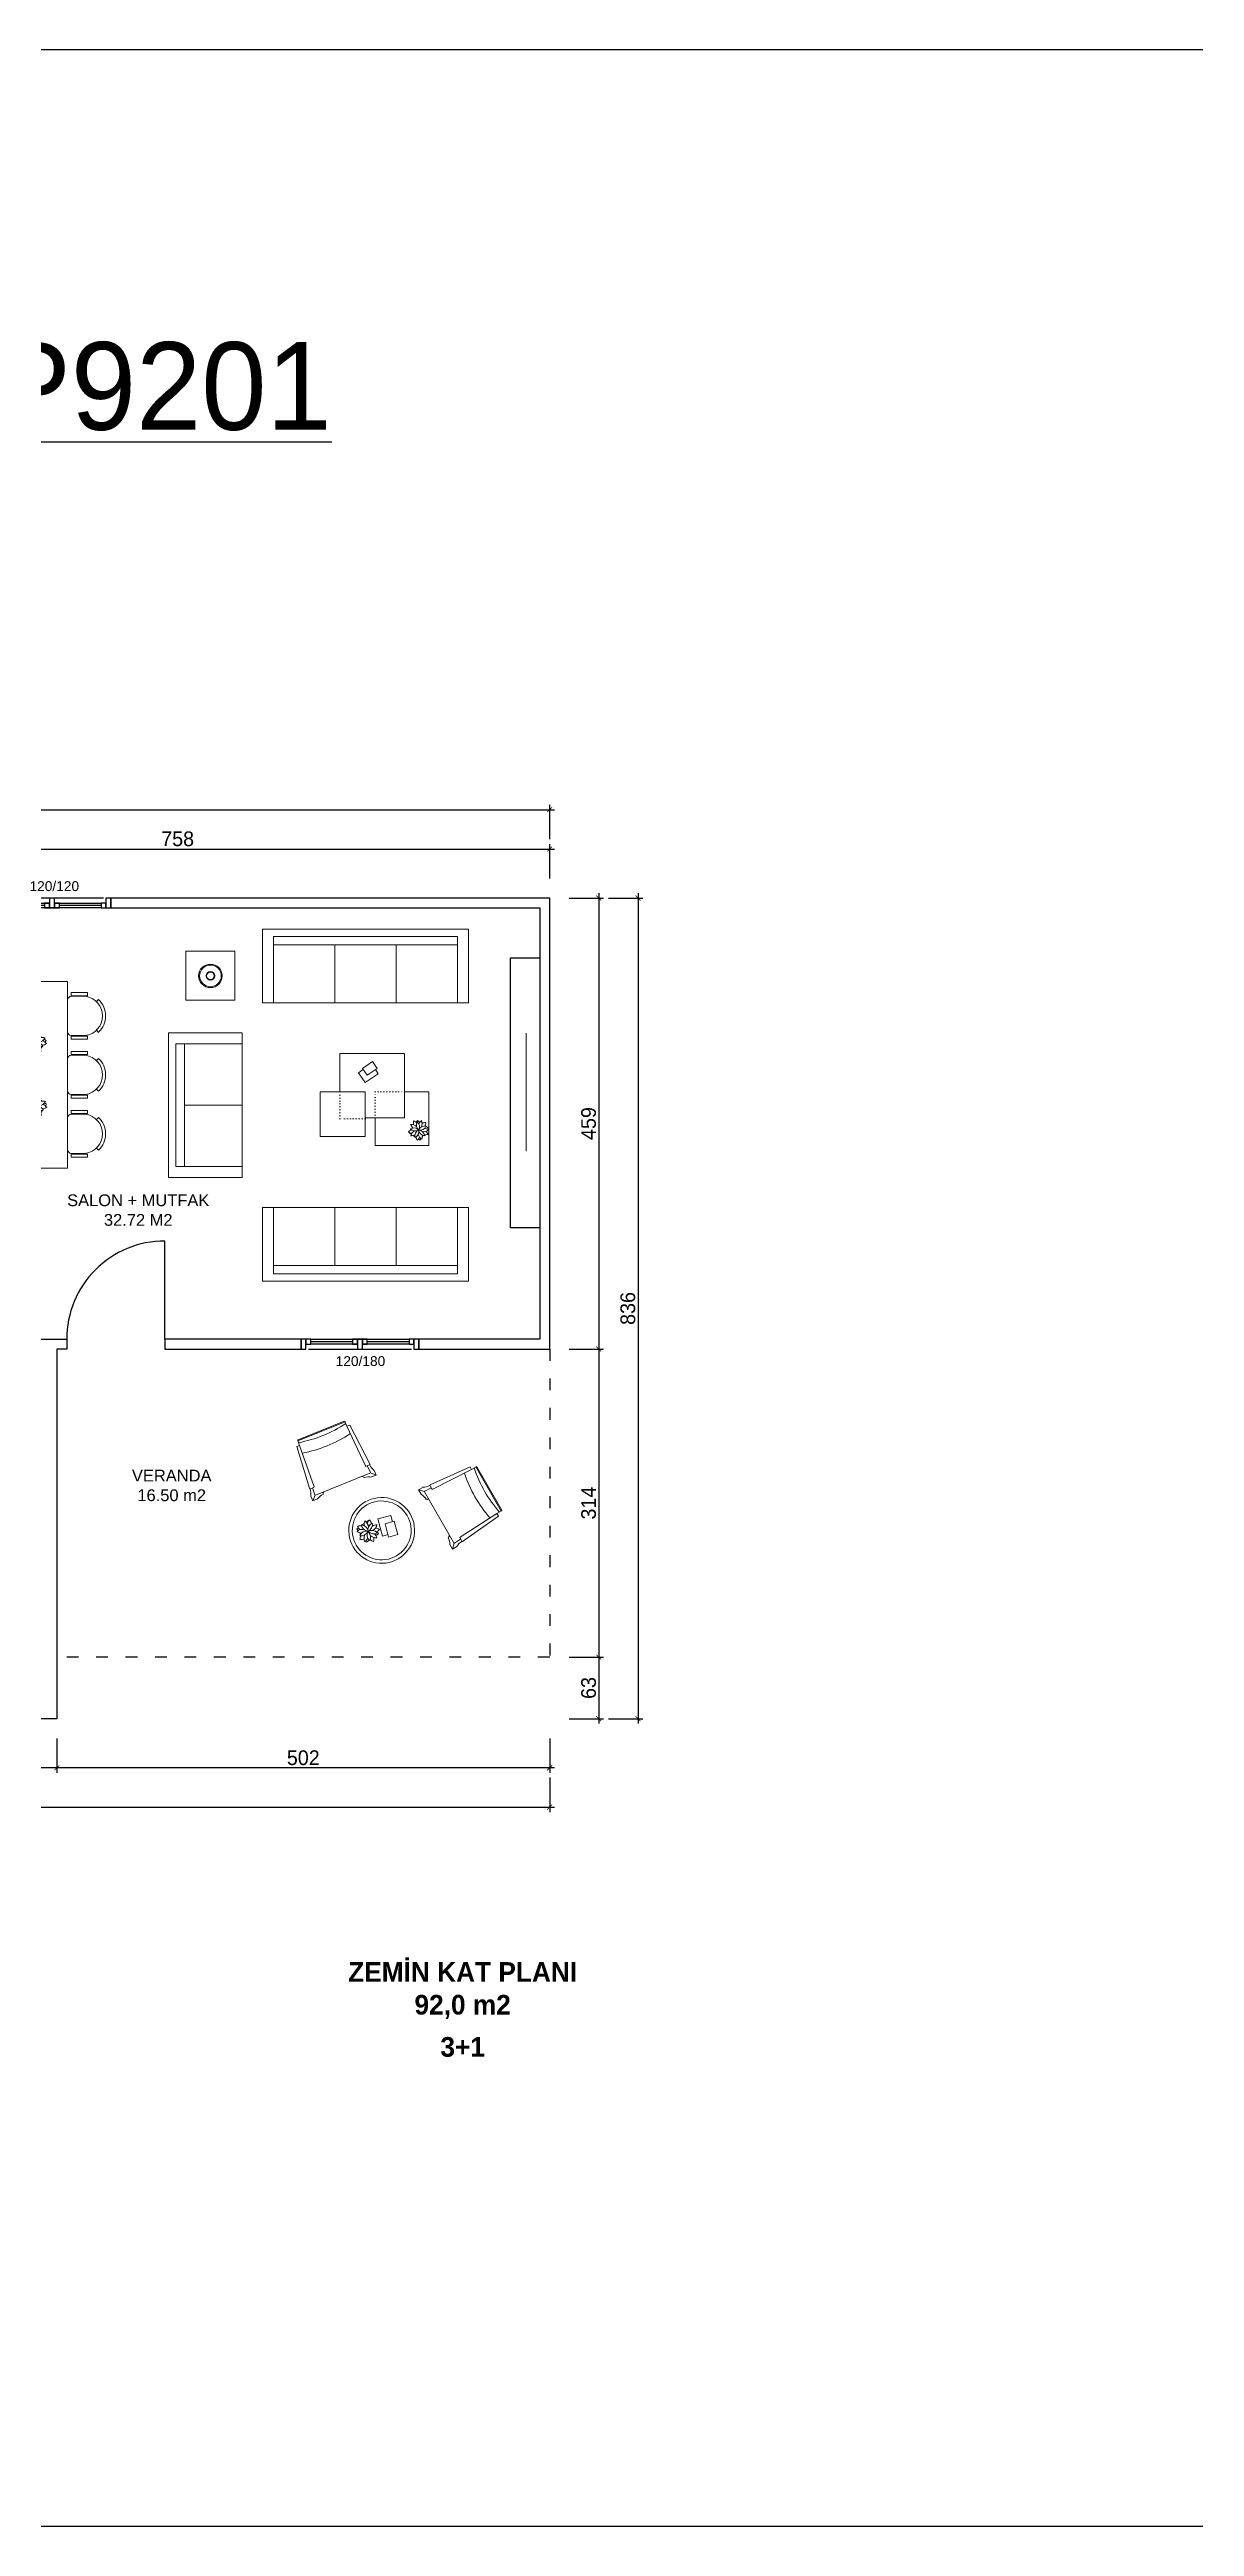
# Model space of a CAD drawing. Header units: inches. Extents: x 321 to 21697, y 7 to 6462.
# Drawn here: x 4392 to 5558, y 7 to 2529 of the extents above; entities that cross this region are included whole.
import ezdxf

# ---------------------------------------------------------------- set-up
doc = ezdxf.new("R2010")
doc.units = ezdxf.units.IN
doc.header["$MEASUREMENT"] = 0
doc.linetypes.add('ACAD_ISO03W100', pattern=[30, 12, -18])
doc.linetypes.add('DOT2', pattern=[3.175, 0, -3.175])
for name, color, linetype in [('icolcu', 5, 'Continuous'), ('Pencere', 141, 'Continuous'), ('Veranda', 31, 'Continuous')]:
    doc.layers.add(name, color=color, linetype=linetype)
doc.layers.add('Kapı', color=154, linetype='Continuous', true_color=0x0c4697)
doc.layers.add('tefris', color=8, linetype='Continuous', lineweight=5)
doc.layers.add('tefriş', color=8, linetype='Continuous', lineweight=0)
doc.styles.add('DIŞ ÖLÇÜ', font='FRAMDCN.TTF', dxfattribs={"height": 15})
doc.styles.get("Standard").update_dxf_attribs({"font": 'arial.ttf'})
doc.dimstyles.new('YAZI STİLİ', dxfattribs={"dimscale": 0.5, "dimtxt": 15, "dimasz": 10, "dimexe": 10, "dimexo": 10, "dimgap": 5, "dimtad": 1, "dimdec": 0, "dimtxsty": 'DIŞ ÖLÇÜ', "dimblk": 'ARCHTICK', "dimcen": 2.5, "dimdle": 10, "dimadec": 0, "dimazin": 0, "dimtfac": 1, "dimtdec": 0, "dimtix": 1, "dimtmove": 0, "dimatfit": 3, "dimldrblk": 'ARCHTICK', "dimfxl": 60, "dimfxlon": 1, "dimlwd": -1, "dimlwe": -1, "dimarcsym": 0})

# ---------------------------------------------------------------- blocks, each defined once
blk = doc.blocks.new('fewfe-flat-1')
at = {"layer": 'tefriş'}
for p, q in [((-19.5, 20.3), (-19.5, -20.3)), ((6.2, 30), (-14.8, 30)), ((-14.8, 30), (-14.8, 26)), ((-14.8, 26), (6.2, 26)), ((3.5, 25.3), (-14.5, 25.3)), ((6.2, 26), (6.2, 30)), ((17.7, 18.4), (20.3, 21.1)), ((-14.8, -26), (6.2, -26)), ((-14.8, -30), (-14.8, -26)), ((6.2, -30), (-14.8, -30)), ((-14.5, -25.3), (-7.9, -25.3)), ((-7.9, -25.3), (3.5, -25.3)), ((6.2, -26), (6.2, -30)), ((17.7, -18.4), (20.3, -21.1))]:
    blk.add_line(p, q, dxfattribs=at)
for centre, radius, start, end in [((-14.5, 20.3), 5, 90, 180), ((0, 0), 25.5, 277.8799, 82.1201), ((0.9, 0), 28.6, 312.6634, 47.3366), ((-14.5, -20.3), 5, 180, 270)]:
    blk.add_arc(centre, radius, start, end, dxfattribs=at)
blk = doc.blocks.new('saksı masa')
at = {"lineweight": 0, "elevation": 51}
for points in [[(42694.8, -80314.2), (42694.8, -80310.9), (42697.5, -80310.9)], [(42704.7, -80310.9), (42705.4, -80310.9)], [(42707.5, -80310.9), (42707.7, -80310.9)], [(42711.4, -80310.9), (42711.8, -80310.9), (42711.8, -80314.1)], [(42694.8, -80321.8), (42694.8, -80321.2)], [(42696.5, -80325.8), (42694.8, -80325.8), (42694.8, -80322.4)], [(42706.8, -80325.8), (42705.2, -80325.8)], [(42711.8, -80323.9), (42711.8, -80325.8), (42709.5, -80325.8)], [(42711.8, -80316.5), (42711.8, -80319.2)], [(42711.8, -80319.9), (42711.8, -80320.9)]]:
    blk.add_lwpolyline(points, dxfattribs=at)
at = {"linetype": 'ByBlock', "lineweight": 0}
for centre, radius, start, end in [((42703.6, -80310.8, 51), 7.29, 183.7527, 264.9553), ((42695.1, -80319.1, 51), 7.91, 7.4841, 81.2239), ((42704.6, -80309.9, 51), 7.21, 160.7524, 194.4914), ((42693.4, -80318.2, 51), 11.6, 46.6486, 67.7895), ((42709.5, -80312.5, 51), 8.58, 139.3987, 188.8676), ((42710.1, -80316.5, 51), 7.29, 111.7527, 192.9553), ((42695.5, -80312.5, 51), 9.31, 6.5068, 36.8699), ((42699.6, -80311, 51), 7.91, 295.4841, 9.2239), ((42711.3, -80317.1, 51), 7.21, 88.7524, 122.4914), ((42700, -80309, 51), 11.6, 334.6486, 355.7895), ((42700.1, -80327.2, 51), 11.6, 118.6486, 139.7895), ((42695.6, -80314, 51), 7.21, 232.7524, 266.4914), ((42695.4, -80323.5, 51), 9.31, 78.5069, 108.8699), ((42699.7, -80310.2, 51), 8.58, 211.3987, 260.8676), ((42701.5, -80325.9, 51), 7.91, 79.4841, 153.2239), ((42696.3, -80315.3, 51), 7.29, 255.7527, 336.9553), ((42705.7, -80327, 51), 9.31, 150.5068, 180.8699), ((42694.4, -80318.8, 51), 8.58, 283.3987, 332.8676), ((42710.7, -80323.7, 51), 11.6, 190.6486, 211.7895), ((42696.8, -80323.8, 51), 7.21, 304.7524, 338.4914), ((42709.9, -80321.9, 51), 7.91, 151.4841, 225.2239), ((42706.7, -80324.4, 51), 7.29, 39.7527, 120.9553), ((42708.7, -80312.7, 51), 7.91, 223.4841, 297.2239), ((42698.2, -80323.6, 51), 7.29, 327.7527, 48.9553), ((42712.3, -80318.3, 51), 9.31, 222.5069, 252.8699), ((42710.3, -80322.6, 51), 8.58, 67.3987, 116.8676), ((42701, -80326.5, 51), 8.58, 355.3987, 44.8676), ((42710.7, -80312.4, 51), 11.6, 262.6486, 283.7895), ((42706, -80309.3, 51), 9.31, 294.5068, 324.8699), ((42706.5, -80325.7, 51), 7.21, 16.7524, 50.4914)]:
    blk.add_arc(centre, radius, start, end, dxfattribs=at)
blk = doc.blocks.new('RHHY')
at = {"layer": 'tefris'}
blk.add_line((47318, 12809), (47318, 12809), dxfattribs=at)
blk.add_lwpolyline([(47263, 12739), (47263, 12809), (47453, 12809), (47453, 12739)], close=True, dxfattribs=at)
at = {"layer": 'tefris', "yscale": 0.7920000000000001, "zscale": 0.7920000000000001}
for p, xscale, rotation in [((47298, 12824.4), 0.7920000000000001, 90), ((47358, 12824.4), 0.7920000000000001, 90), ((47418, 12824.4), -0.7920000000000001, 270), ((47298, 12723.5), -0.7920000000000001, 90), ((47358, 12723.5), -0.7920000000000001, 90), ((47418, 12723.5), 0.7920000000000001, 270)]:
    blk.add_blockref('fewfe-flat-1', p, dxfattribs=dict(at, xscale=xscale, rotation=rotation))
at = {"layer": 'tefris', "lineweight": 0, "xscale": -1.124734558589225, "yscale": 1.124734558589225, "zscale": 1.124734558589225, "rotation": 54.92797529357883}
for p in [(990.5, 103990.1, -57.4), (1055.4, 103990.4, -57.4)]:
    blk.add_blockref('saksı masa', p, dxfattribs=at)
blk = doc.blocks.new('ışopş')
at = {"layer": 'tefris'}
blk.add_lwpolyline([(49213.4, 8727.7), (49213.4, 8677.7), (49263.4, 8677.7), (49263.4, 8727.7)], close=True, dxfattribs=at)
at = {"layer": 'tefris', "linetype": 'DOT2'}
for points in [[(49233.4, 8677.7), (49233.4, 8705.7), (49263.4, 8705.7)], [(49234.2, 8666.5), (49263.4, 8666.5), (49263.4, 8633.7)]]:
    blk.add_lwpolyline(points, dxfattribs=at)
at = {"layer": 'tefris'}
for points in [[(49234.2, 8677.7), (49234.2, 8633.7), (49306.2, 8633.7), (49306.2, 8705.7), (49263.4, 8705.7)], [(49234.2, 8666.5), (49203.4, 8666.5), (49203.4, 8606.5), (49263.4, 8606.5), (49263.4, 8633.7)]]:
    blk.add_lwpolyline(points, dxfattribs=at)
at = {"layer": 'tefris', "lineweight": 0}
blk.add_lwpolyline([(49288.1, 8666.2), (49283.5, 8663.1), (49273.6, 8677.6), (49284.5, 8685), (49288.2, 8679.7)], dxfattribs=at)
blk.add_lwpolyline([(49281.8, 8675.4), (49289.5, 8680.6), (49297.2, 8669.3), (49289.5, 8664.1)], close=True, dxfattribs=at)
at = {"layer": 'tefris', "lineweight": 0, "xscale": -0.9780682490391956, "yscale": 0.9780682490391956, "zscale": 0.9780682490391956, "rotation": 324.9279752935788}
blk.add_blockref('saksı masa', (128542.8, 48911.8, -49.9), dxfattribs=at)
blk = doc.blocks.new('TTT')
at = {"layer": 'tefriş'}
for p, q in [((47306.7, 12519), (47306.7, 12594)), ((47306.7, 12594), (47454.2, 12594)), ((47454.2, 12594), (47454.2, 12519)), ((47318, 12586.5), (47443, 12586.5)), ((47318, 12519), (47318, 12586.5)), ((47318, 12577.7), (47443, 12577.7)), ((47380.5, 12577.7), (47380.5, 12519)), ((47443, 12586.5), (47443, 12519)), ((47443, 12577.7), (47443, 12519)), ((47443, 12519), (47306.7, 12519)), ((47454.2, 12519), (47443, 12519))]:
    blk.add_line(p, q, dxfattribs=at)
blk = doc.blocks.new('222')
at = {"layer": 'tefris'}
blk.add_lwpolyline([(47232.7, 12534), (47232.7, 12584), (47282.7, 12584), (47282.7, 12534), (47232.7, 12534)], dxfattribs=at)
for radius in [12, 11, 4.35, 3.85]:
    blk.add_circle((47257.7, 12558.7), radius, dxfattribs=at)
blk = doc.blocks.new('FGFGER')
at = {"layer": 'tefris', "linetype": 'Continuous'}
for p, q in [((47223, 12492.7), (47290.5, 12492.7)), ((47223, 12305.2), (47223, 12492.7)), ((47231.7, 12305.2), (47231.7, 12492.7)), ((47231.7, 12430.2), (47290.5, 12430.2)), ((47231.7, 12367.7), (47290.5, 12367.7)), ((47290.5, 12305.2), (47223, 12305.2))]:
    blk.add_line(p, q, dxfattribs=at)
blk.add_lwpolyline([(47290.5, 12294), (47215.5, 12294), (47215.5, 12504), (47290.5, 12504)], close=True, dxfattribs=at)
blk = doc.blocks.new('sdkg')
at = {"lineweight": 0}
blk.add_lwpolyline([(-25200.4, 766.3), (-25206, 765), (-25210.2, 782.6), (-25196.9, 785.8), (-25195.4, 779.3)], dxfattribs=at)
blk.add_lwpolyline([(-25203.1, 777.5), (-25193.7, 779.7), (-25190.4, 766), (-25199.8, 763.7)], close=True, dxfattribs=at)
for major_axis in [(23.7, -23.7), (21.2, -21.2)]:
    blk.add_ellipse((-25206.7, 770.8), major_axis=major_axis, ratio=1, start_param=0.785398, end_param=7.068583, dxfattribs=at)
at = {"lineweight": 0, "xscale": -1, "rotation": 304.2121771615189}
blk.add_blockref('saksı masa', (65209.5, 10616.1, -51), dxfattribs=at)
blk = doc.blocks.new('htyjyu')
at = {"layer": 'tefris', "extrusion": (0, 0, -1)}
for p, q in [((54759.8, -18331.7), (54745.1, -18373.8)), ((54759.8, -18331.7), (54745.1, -18373.8)), ((54762.7, -18332.5), (54749.9, -18375)), ((54762.7, -18332.5), (54749.9, -18375)), ((54762.7, -18332.5), (54759.8, -18331.7)), ((54762.7, -18332.5), (54759.8, -18331.7)), ((54762.7, -18332.5), (54764, -18327.2)), ((54762.7, -18332.5), (54764, -18327.2)), ((54814.4, -18340.1), (54763.9, -18327.6)), ((54814.4, -18340.1), (54763.9, -18327.6)), ((54814, -18339), (54764.7, -18326.8)), ((54814, -18339), (54764.7, -18326.8)), ((54813.2, -18345), (54804.6, -18388.6)), ((54813.2, -18345), (54804.6, -18388.6)), ((54816.1, -18345.7), (54809.5, -18389.8)), ((54816.1, -18345.7), (54809.5, -18389.8)), ((54813.2, -18345), (54814.5, -18339.7)), ((54813.2, -18345), (54814.5, -18339.7)), ((54813.2, -18345), (54816.1, -18345.7)), ((54813.2, -18345), (54816.1, -18345.7)), ((54740.4, -18385.9), (54741.7, -18381)), ((54740.4, -18385.9), (54741.7, -18381)), ((54745.8, -18382.7), (54740.4, -18385.9)), ((54745.8, -18382.7), (54740.4, -18385.9)), ((54740.4, -18385.9), (54745.4, -18387.1)), ((54740.4, -18385.9), (54745.4, -18387.1)), ((54745.5, -18374.5), (54749.1, -18375.5)), ((54745.5, -18374.5), (54749.1, -18375.5)), ((54747.9, -18375.1), (54745.8, -18382.2)), ((54747.9, -18375.1), (54745.8, -18382.2)), ((54746.2, -18383), (54804.2, -18397.4)), ((54746.2, -18383), (54804.2, -18397.4)), ((54807.9, -18402.7), (54802.9, -18401.4)), ((54807.9, -18402.7), (54802.9, -18401.4)), ((54804.6, -18397.3), (54807.9, -18402.7)), ((54804.6, -18397.3), (54807.9, -18402.7)), ((54806.3, -18389.7), (54804.9, -18396.9)), ((54806.3, -18389.7), (54804.9, -18396.9)), ((54808.7, -18390.2), (54805.1, -18389.3)), ((54808.7, -18390.2), (54805.1, -18389.3)), ((54807.9, -18402.7), (54809.1, -18397.7)), ((54807.9, -18402.7), (54809.1, -18397.7))]:
    blk.add_line(p, q, dxfattribs=at)
for centre, radius, start, end in [((-54820.1, -18209.1), 133.1, 272.6771, 295.2052), ((-54820.1, -18209.1), 133.1, 272.6771, 295.2052), ((-54764.6, -18327.4), 0.6, 13.9411, 103.9411), ((-54764.6, -18327.4), 0.6, 13.9411, 103.9411), ((-54817.4, -18220.1), 133.1, 272.4963, 295.386), ((-54817.4, -18220.1), 133.1, 272.4963, 295.386), ((-54813.9, -18339.6), 0.6, 103.9411, 193.9411), ((-54813.9, -18339.6), 0.6, 103.9411, 193.9411), ((-54731.5, -18371), 14.2, 194.4186, 224.6581), ((-54731.5, -18371), 14.2, 194.4186, 224.6581), ((-54745.6, -18374), 0.6, 283.9411, 19.3264), ((-54745.6, -18374), 0.6, 283.9411, 19.3264), ((-54749.5, -18400.8), 14.2, 73.2242, 103.4637), ((-54749.5, -18400.8), 14.2, 73.2242, 103.4637), ((-54746.3, -18382.4), 0.6, 283.9411, 16.7935), ((-54746.3, -18382.4), 0.6, 283.9411, 16.7935), ((-54749.3, -18374.9), 0.6, 196.7935, 283.9411), ((-54749.3, -18374.9), 0.6, 196.7935, 283.9411), ((-54755.5, -18388), 2.91, 21.9736, 79.7332), ((-54755.5, -18388), 2.91, 21.9736, 79.7332), ((-54805.2, -18388.8), 0.6, 283.9411, 11.0888), ((-54805.2, -18388.8), 0.6, 283.9411, 11.0888), ((-54793.6, -18397.5), 2.91, 128.1491, 185.9086), ((-54793.6, -18397.5), 2.91, 128.1491, 185.9086), ((-54792.9, -18411.6), 14.2, 104.4186, 134.6581), ((-54792.9, -18411.6), 14.2, 104.4186, 134.6581), ((-54804.3, -18396.8), 0.6, 191.0888, 283.9411), ((-54804.3, -18396.8), 0.6, 191.0888, 283.9411), ((-54822.7, -18393.6), 14.2, 343.2242, 13.4637), ((-54822.7, -18393.6), 14.2, 343.2242, 13.4637), ((-54808.9, -18389.7), 0.6, 188.5559, 283.9411), ((-54808.9, -18389.7), 0.6, 188.5559, 283.9411)]:
    blk.add_arc(centre, radius, start, end, dxfattribs=at)
blk = doc.blocks.new('tujyukyj')
at = {"layer": 'tefris', "extrusion": (0, 0, -1)}
for p, q in [((54618.7, -18439.3), (54637.5, -18392.1)), ((54618.7, -18439.3), (54637.5, -18392.1)), ((54619.4, -18440.2), (54638.6, -18391.9)), ((54619.4, -18440.2), (54638.6, -18391.9)), ((54643.3, -18393.8), (54638.2, -18391.8)), ((54643.3, -18393.8), (54638.2, -18391.8)), ((54643.3, -18393.8), (54644.4, -18391)), ((54643.3, -18393.8), (54644.4, -18391)), ((54643.3, -18393.8), (54685.4, -18408.1)), ((54643.3, -18393.8), (54685.4, -18408.1)), ((54644.4, -18391), (54687.1, -18403.5)), ((54644.4, -18391), (54687.1, -18403.5)), ((54693.9, -18409.8), (54671.8, -18465.3)), ((54693.9, -18409.8), (54671.8, -18465.3)), ((54687.5, -18404.3), (54686.1, -18407.8)), ((54687.5, -18404.3), (54686.1, -18407.8)), ((54686.6, -18406.6), (54693.6, -18409)), ((54686.6, -18406.6), (54693.6, -18409)), ((54693.9, -18409.3), (54699.7, -18406.8)), ((54693.9, -18409.3), (54699.7, -18406.8)), ((54699.7, -18406.8), (54694.9, -18404.9)), ((54699.7, -18406.8), (54694.9, -18404.9)), ((54699.7, -18406.8), (54697.8, -18411.5)), ((54699.7, -18406.8), (54697.8, -18411.5)), ((54624, -18442.1), (54619, -18440.1)), ((54624, -18442.1), (54619, -18440.1)), ((54624, -18442.1), (54622.9, -18444.8)), ((54624, -18442.1), (54622.9, -18444.8)), ((54622.9, -18444.8), (54662.5, -18465.1)), ((54622.9, -18444.8), (54662.5, -18465.1)), ((54624, -18442.1), (54664.5, -18460.6)), ((54624, -18442.1), (54664.5, -18460.6)), ((54663.4, -18464.8), (54664.8, -18461.3)), ((54663.4, -18464.8), (54664.8, -18461.3)), ((54664.3, -18462.5), (54671, -18465.6)), ((54664.3, -18462.5), (54671, -18465.6)), ((54673.9, -18471.4), (54669.2, -18469.5)), ((54673.9, -18471.4), (54669.2, -18469.5)), ((54671.5, -18465.6), (54673.9, -18471.4)), ((54671.5, -18465.6), (54673.9, -18471.4)), ((54673.9, -18471.4), (54675.8, -18466.6)), ((54673.9, -18471.4), (54675.8, -18466.6))]:
    blk.add_line(p, q, dxfattribs=at)
for centre, radius, start, end in [((-54509.6, -18368.5), 133.1, 190.4669, 212.9949), ((-54509.6, -18368.5), 133.1, 190.4669, 212.9949), ((-54520.1, -18372.7), 133.1, 190.2861, 213.1757), ((-54520.1, -18372.7), 133.1, 190.2861, 213.1757), ((-54685.5, -18407.6), 0.6, 201.7309, 288.8786), ((-54685.5, -18407.6), 0.6, 201.7309, 288.8786), ((-54686.9, -18404.1), 0.6, 106.3456, 201.7309), ((-54686.9, -18404.1), 0.6, 106.3456, 201.7309), ((-54692.7, -18390.9), 14.2, 261.0139, 291.2534), ((-54692.7, -18390.9), 14.2, 261.0139, 291.2534), ((-54706.5, -18422.8), 14.2, 22.2084, 52.4478), ((-54706.5, -18422.8), 14.2, 22.2084, 52.4478), ((-54693.4, -18409.6), 0.6, 108.8786, 201.7309), ((-54693.4, -18409.6), 0.6, 108.8786, 201.7309), ((-54692.6, -18420.3), 2.91, 45.9388, 103.6984), ((-54692.6, -18420.3), 2.91, 45.9388, 103.6984), ((-54619.2, -18439.5), 0.6, 291.7309, 21.7309), ((-54619.2, -18439.5), 0.6, 291.7309, 21.7309), ((-54664.2, -18461.1), 0.6, 114.5832, 201.7309), ((-54664.2, -18461.1), 0.6, 114.5832, 201.7309), ((-54678.1, -18456.7), 2.91, 299.7634, 357.5229), ((-54678.1, -18456.7), 2.91, 299.7634, 357.5229), ((-54689.9, -18464.4), 14.2, 351.0139, 21.2534), ((-54689.9, -18464.4), 14.2, 351.0139, 21.2534), ((-54662.8, -18464.6), 0.6, 201.7309, 297.1161), ((-54662.8, -18464.6), 0.6, 201.7309, 297.1161), ((-54657.9, -18478.2), 14.2, 112.2084, 142.4478), ((-54657.9, -18478.2), 14.2, 112.2084, 142.4478), ((-54671.3, -18465.1), 0.6, 201.7309, 294.5832), ((-54671.3, -18465.1), 0.6, 201.7309, 294.5832)]:
    blk.add_arc(centre, radius, start, end, dxfattribs=at)
blk = doc.blocks.new('RTH322HF')
at = {"color": 9, "true_color": 0xc7c8ca, "rotation": 313.754704034485}
for name in ['tujyukyj', 'htyjyu']:
    blk.add_blockref(name, (-20157.9, 52679.4), dxfattribs=at)
at = {"layer": 'tefris', "rotation": 1.634488746618937}
blk.add_blockref('sdkg', (29599.7, 332), dxfattribs=at)
blk = doc.blocks.new('rtgrt2grtgr2tg')
at = {"layer": 'Pencere'}
for p, q in [((67456.1, -33.6), (67456.1, 66.4)), ((67458.6, 23.9), (67458.6, 66.4)), ((67461.1, 66.4), (67461.1, 18.9)), ((67466.1, -36.1), (67466.1, 68.9)), ((67458.6, -33.6), (67458.6, 8.9)), ((67461.1, 13.9), (67461.1, -33.6))]:
    blk.add_line(p, q, dxfattribs=at)
for points in [[(67466.1, 71.4), (67466.1, 76.4), (67456.1, 76.4), (67456.1, 71.4), (67466.1, 71.4)], [(67456.1, 66.4), (67461.1, 66.4), (67461.1, 71.4), (67456.1, 71.4), (67456.1, 66.4)], [(67456.1, 18.9), (67461.1, 18.9), (67461.1, 23.9), (67456.1, 23.9), (67456.1, 18.9)], [(67466.1, 13.9), (67466.1, 18.9), (67456.1, 18.9), (67456.1, 13.9), (67466.1, 13.9)], [(67456.1, 8.9), (67461.1, 8.9), (67461.1, 13.9), (67456.1, 13.9), (67456.1, 8.9)], [(67456.1, -38.6), (67461.1, -38.6), (67461.1, -33.6), (67456.1, -33.6), (67456.1, -38.6)], [(67466.1, -43.6), (67466.1, -38.6), (67456.1, -38.6), (67456.1, -43.6), (67466.1, -43.6)]]:
    blk.add_lwpolyline(points, dxfattribs=at)
blk = doc.blocks.new('_ArchTick')
at = {"color": 0, "linetype": 'ByBlock', "const_width": 0.15}
blk.add_lwpolyline([(-0.5, -0.5), (0.5, 0.5)], dxfattribs=at)
blk = doc.blocks.new('*D412')
at = {"color": 0, "transparency": 16777216}
for p, q in [((4138.3, 1715.3), (4906.3, 1715.3)), ((4143.3, 1685.3), (4143.3, 1720.3)), ((4901.3, 1685.3), (4901.3, 1720.3))]:
    blk.add_line(p, q, dxfattribs=at)
at = {"layer": 'Defpoints', "color": 0, "transparency": 16777216}
for p in [(4901.3, 1715.3), (4901.3, 1665.3), (4143.3, 1655.3)]:
    blk.add_point(p, dxfattribs=at)
at = {"color": 0, "transparency": 16777216, "xscale": 5, "yscale": 5, "zscale": 5, "rotation": 180}
blk.add_blockref('_ArchTick', (4143.3, 1715.3), dxfattribs=at)
at = {"color": 0, "transparency": 16777216, "xscale": 5, "yscale": 5, "zscale": 5}
blk.add_blockref('_ArchTick', (4901.3, 1715.3), dxfattribs=at)
at = {"color": 0, "transparency": 16777216, "insert": (4522.3, 1725.6), "char_height": 15, "attachment_point": 5, "style": 'DIŞ ÖLÇÜ'}
blk.add_mtext('758', dxfattribs=at)
blk = doc.blocks.new('*D413')
at = {"color": 0, "transparency": 16777216}
for p, q in [((4921.3, 1665.3), (4956.3, 1665.3)), ((4951.3, 1670.3), (4951.3, 1201.1)), ((4921.3, 1206.1), (4956.3, 1206.1))]:
    blk.add_line(p, q, dxfattribs=at)
at = {"layer": 'Defpoints', "color": 0, "transparency": 16777216}
for p in [(4901.3, 1665.3), (4901.3, 1206.1), (4951.3, 1206.1)]:
    blk.add_point(p, dxfattribs=at)
at = {"color": 0, "transparency": 16777216, "xscale": 5, "yscale": 5, "zscale": 5}
for p, rotation in [((4951.3, 1665.3), 90), ((4951.3, 1206.1), 270)]:
    blk.add_blockref('_ArchTick', p, dxfattribs=dict(at, rotation=rotation))
at = {"color": 0, "transparency": 16777216, "insert": (4941, 1435.7), "char_height": 15, "attachment_point": 5, "rotation": 90, "style": 'DIŞ ÖLÇÜ'}
blk.add_mtext('459', dxfattribs=at)
blk = doc.blocks.new('*D414')
at = {"color": 0, "transparency": 16777216}
for p, q in [((4951.3, 1211.1), (4951.3, 887.3)), ((4921.3, 1206.1), (4956.3, 1206.1)), ((4921.3, 892.3), (4956.3, 892.3))]:
    blk.add_line(p, q, dxfattribs=at)
at = {"layer": 'Defpoints', "color": 0, "transparency": 16777216}
for p in [(4901.3, 1206.1), (4901.3, 892.3), (4951.3, 892.3)]:
    blk.add_point(p, dxfattribs=at)
at = {"color": 0, "transparency": 16777216, "xscale": 5, "yscale": 5, "zscale": 5}
for p, rotation in [((4951.3, 1206.1), 90), ((4951.3, 892.3), 270)]:
    blk.add_blockref('_ArchTick', p, dxfattribs=dict(at, rotation=rotation))
at = {"color": 0, "transparency": 16777216, "insert": (4941, 1049.2), "char_height": 15, "attachment_point": 5, "rotation": 90, "style": 'DIŞ ÖLÇÜ'}
blk.add_mtext('314', dxfattribs=at)
blk = doc.blocks.new('*D415')
at = {"color": 0, "transparency": 16777216}
for p, q in [((4921.3, 892.3), (4956.3, 892.3)), ((4951.3, 897.3), (4951.3, 824.6)), ((4921.3, 829.6), (4956.3, 829.6))]:
    blk.add_line(p, q, dxfattribs=at)
at = {"layer": 'Defpoints', "color": 0, "transparency": 16777216}
for p in [(4901.3, 892.3), (4399.3, 829.6), (4951.3, 829.6)]:
    blk.add_point(p, dxfattribs=at)
at = {"color": 0, "transparency": 16777216, "xscale": 5, "yscale": 5, "zscale": 5}
for p, rotation in [((4951.3, 892.3), 90), ((4951.3, 829.6), 270)]:
    blk.add_blockref('_ArchTick', p, dxfattribs=dict(at, rotation=rotation))
at = {"color": 0, "transparency": 16777216, "insert": (4941, 860.9), "char_height": 15, "attachment_point": 5, "rotation": 90, "style": 'DIŞ ÖLÇÜ'}
blk.add_mtext('63', dxfattribs=at)
blk = doc.blocks.new('*D423')
at = {"color": 0, "transparency": 16777216}
for p, q in [((4961.3, 1665.3), (4996.3, 1665.3)), ((4991.3, 1670.3), (4991.3, 824.6)), ((4961.3, 829.6), (4996.3, 829.6))]:
    blk.add_line(p, q, dxfattribs=at)
at = {"layer": 'Defpoints', "color": 0, "transparency": 16777216}
for p in [(4901.3, 1665.3), (4399.3, 829.6), (4991.3, 829.6)]:
    blk.add_point(p, dxfattribs=at)
at = {"color": 0, "transparency": 16777216, "xscale": 5, "yscale": 5, "zscale": 5}
for p, rotation in [((4991.3, 1665.3), 90), ((4991.3, 829.6), 270)]:
    blk.add_blockref('_ArchTick', p, dxfattribs=dict(at, rotation=rotation))
at = {"color": 0, "transparency": 16777216, "insert": (4981, 1247.4), "char_height": 15, "attachment_point": 5, "rotation": 90, "style": 'DIŞ ÖLÇÜ'}
blk.add_mtext('836', dxfattribs=at)
blk = doc.blocks.new('*D424')
at = {"color": 0, "transparency": 16777216}
for p, q in [((4399.3, 809.6), (4399.3, 774.6)), ((4901.3, 809.6), (4901.3, 774.6)), ((4906.3, 779.6), (4394.3, 779.6))]:
    blk.add_line(p, q, dxfattribs=at)
at = {"layer": 'Defpoints', "color": 0, "transparency": 16777216}
for p in [(4399.3, 892.3), (4901.3, 892.3), (4399.3, 779.6)]:
    blk.add_point(p, dxfattribs=at)
at = {"color": 0, "transparency": 16777216, "xscale": 5, "yscale": 5, "zscale": 5, "rotation": 180}
blk.add_blockref('_ArchTick', (4399.3, 779.6), dxfattribs=at)
at = {"color": 0, "transparency": 16777216, "xscale": 5, "yscale": 5, "zscale": 5}
blk.add_blockref('_ArchTick', (4901.3, 779.6), dxfattribs=at)
at = {"color": 0, "transparency": 16777216, "insert": (4650.3, 789.8), "char_height": 15, "attachment_point": 5, "style": 'DIŞ ÖLÇÜ'}
blk.add_mtext('502', dxfattribs=at)
blk = doc.blocks.new('*D425')
at = {"color": 0, "transparency": 16777216}
for p, q in [((4143.3, 809.6), (4143.3, 774.6)), ((4399.3, 809.6), (4399.3, 774.6)), ((4404.3, 779.6), (4138.3, 779.6))]:
    blk.add_line(p, q, dxfattribs=at)
at = {"layer": 'Defpoints', "color": 0, "transparency": 16777216}
for p in [(4399.3, 892.3), (4143.3, 839.6), (4143.3, 779.6)]:
    blk.add_point(p, dxfattribs=at)
at = {"color": 0, "transparency": 16777216, "xscale": 5, "yscale": 5, "zscale": 5, "rotation": 180}
blk.add_blockref('_ArchTick', (4143.3, 779.6), dxfattribs=at)
at = {"color": 0, "transparency": 16777216, "xscale": 5, "yscale": 5, "zscale": 5}
blk.add_blockref('_ArchTick', (4399.3, 779.6), dxfattribs=at)
at = {"color": 0, "transparency": 16777216, "insert": (4271.3, 789.8), "char_height": 15, "attachment_point": 5, "style": 'DIŞ ÖLÇÜ'}
blk.add_mtext('256', dxfattribs=at)
blk = doc.blocks.new('*D430')
at = {"color": 0, "transparency": 16777216}
for p, q in [((3756.8, 1755.3), (4906.3, 1755.3)), ((3761.8, 1725.3), (3761.8, 1760.3)), ((4901.3, 1725.3), (4901.3, 1760.3))]:
    blk.add_line(p, q, dxfattribs=at)
at = {"layer": 'Defpoints', "color": 0, "transparency": 16777216}
for p in [(4901.3, 1755.3), (3761.8, 1665.3), (4901.3, 1665.3)]:
    blk.add_point(p, dxfattribs=at)
at = {"color": 0, "transparency": 16777216, "xscale": 5, "yscale": 5, "zscale": 5, "rotation": 180}
blk.add_blockref('_ArchTick', (3761.8, 1755.3), dxfattribs=at)
at = {"color": 0, "transparency": 16777216, "xscale": 5, "yscale": 5, "zscale": 5}
blk.add_blockref('_ArchTick', (4901.3, 1755.3), dxfattribs=at)
at = {"color": 0, "transparency": 16777216, "insert": (4331.5, 1765.6), "char_height": 15, "attachment_point": 5, "style": 'DIŞ ÖLÇÜ'}
blk.add_mtext('1140', dxfattribs=at)
blk = doc.blocks.new('*D431')
at = {"color": 0, "transparency": 16777216}
for p, q in [((3761.8, 769.6), (3761.8, 734.6)), ((4901.3, 769.6), (4901.3, 734.6)), ((3756.8, 739.6), (4906.3, 739.6))]:
    blk.add_line(p, q, dxfattribs=at)
at = {"layer": 'Defpoints', "color": 0, "transparency": 16777216}
for p in [(4901.3, 892.3), (3761.8, 829.6), (4901.3, 739.6)]:
    blk.add_point(p, dxfattribs=at)
at = {"color": 0, "transparency": 16777216, "xscale": 5, "yscale": 5, "zscale": 5, "rotation": 180}
blk.add_blockref('_ArchTick', (3761.8, 739.6), dxfattribs=at)
at = {"color": 0, "transparency": 16777216, "xscale": 5, "yscale": 5, "zscale": 5}
blk.add_blockref('_ArchTick', (4901.3, 739.6), dxfattribs=at)
at = {"color": 0, "transparency": 16777216, "insert": (4331.5, 749.8), "char_height": 15, "attachment_point": 5, "style": 'DIŞ ÖLÇÜ'}
blk.add_mtext('1140', dxfattribs=at)

msp = doc.modelspace()

# ---------------------------------------------------------------- linework, layer by layer
msp.add_line((4679.3, 2129.5), (3929.1, 2129.5))
at = {"lineweight": 25}
for p, q in [((4901.3, 1665.3), (4454.3, 1665.3)), ((4454.3, 1665.3), (4454.3, 1655.3)), ((4901.3, 1206.1), (4901.3, 1665.3)), ((4454.3, 1655.3), (4891.3, 1655.3)), ((4891.3, 1655.3), (4891.3, 1216.1)), ((4236.3, 1216.1), (4409.3, 1216.1)), ((4409.3, 1216.1), (4409.3, 1206.1)), ((4509.3, 1216.1), (4509.3, 1206.1)), ((4648, 1216.1), (4509.3, 1216.1)), ((4648, 1206.1), (4648, 1216.1)), ((4768, 1216.1), (4768, 1206.1)), ((4891.3, 1216.1), (4768, 1216.1)), ((4409.3, 1206.1), (4399.3, 1206.1)), ((4399.3, 1206.1), (4399.3, 829.6)), ((4509.3, 1206.1), (4648, 1206.1)), ((4768, 1206.1), (4901.3, 1206.1)), ((4399.3, 829.6), (4328.8, 829.6))]:
    msp.add_line(p, q, dxfattribs=at)
msp.add_lwpolyline([(2993.1, 2529.5), (5665.1, 2529.5), (5665.1, 7), (2993.1, 7)], close=True)
at = {"layer": 'icolcu', "color": 8}
msp.add_lwpolyline([(4861.3, 1329.6), (4861.3, 1604.6), (4891.3, 1604.6), (4891.3, 1329.6)], close=True, dxfattribs=at)
at = {"layer": 'Kapı'}
msp.add_lwpolyline([(4509.3, 1216.1), (4509.3, 1316.1, 0.414214), (4409.3, 1216.1)], format="xyb", dxfattribs=at)
at = {"layer": 'tefriş'}
msp.add_lwpolyline([(4877.3, 1527.6), (4877.3, 1407.6)], dxfattribs=at)
at = {"layer": 'Veranda', "linetype": 'ACAD_ISO03W100'}
for p, q in [((4901.3, 1206.1), (4901.3, 892.3)), ((4901.3, 892.3), (4399.3, 892.3))]:
    msp.add_line(p, q, dxfattribs=at)

# ---------------------------------------------------------------- block references
for name, p, rotation in [('rtgrt2grtgr2tg', (4410.7, -65800.8), 90.00000000000003), ('FGFGER', (-7685.3, 48849.3), 270), ('RHHY', (17149.1, -45872.7), 90.00000000000003), ('TTT', (17107.1, -45926), 90.00000000000003), ('rtgrt2grtgr2tg', (4691.6, 68672.2), 270)]:
    msp.add_blockref(name, p, dxfattribs=dict(rotation=rotation))
for name, p in [('222', (-42702, -10972.6)), ('RTH322HF', (348.9, 637.9))]:
    msp.add_blockref(name, p)
at = {"xscale": 0.9129687060085631, "yscale": 0.9129687060085631, "zscale": 0.9129687060085631, "rotation": 90.00000000000003}
msp.add_blockref('ışopş', (12635.7, -43507.9), dxfattribs=at)
at = {"xscale": -1, "rotation": 270}
msp.add_blockref('FGFGER', (-7685.3, -45940.4), dxfattribs=at)

# ---------------------------------------------------------------- texts
at = {"color": 1, "insert": (2681.9, 2231.5), "char_height": 89.289, "attachment_point": 1}
msp.add_mtext_dynamic_manual_height_columns('\\pxqc;{\\fFranklin Gothic Medium Cond|b0|i0|c162|p34;PORT - P9201}', width=3211.538, gutter_width=18.6, heights=[687.6], dxfattribs=at)
at = {"attachment_point": 1}
for s, width, insert, char_height in [('120/120', 10, (4371.4, 1682.5), 10), ('\\pxqc;SALON + MUTFAK\\P32.72 M2', 151.332, (4406.5, 1363.6), 12), ('120/180', 10, (4683.3, 1198.8), 10), ('\\pxqc;VERANDA\\P16.50 m2', 72.714, (4479.9, 1083.2), 12), ('\\pxqc;{\\fFranklin Gothic Medium Cond|b1|i0|c162|p34;ZEMİN KAT PLANI \\P92,0 m2}', 496.116, (4564.6, 581.7), 20), ('\\pxqc;{\\fFranklin Gothic Medium Cond|b1|i0|c162|p34;\\C252;\\c9999763;3+1}', 496.116, (4564.6, 505.4), 20)]:
    msp.add_mtext_dynamic_manual_height_columns(s, width=width, gutter_width=12.5, heights=[0], dxfattribs=dict(at, insert=insert, char_height=char_height))

# ---------------------------------------------------------------- dimensions: what is measured, and where the dimension line sits
for base, p1, p2, picture, middle in [((4901.2816302, 1755.3110047), (3761.7816302, 1665.3110047), (4901.2816302, 1665.3110047), '*D430', (4331.5316302, 1765.5857299)), ((4901.2816302, 739.5610047), (3761.7816302, 829.5610047), (4901.2816302, 892.3110047), '*D431', (4331.5316302, 749.8357299)), ((4399.3, 779.6), (4901.3, 892.3), (4399.3, 892.3), '*D424', (4650.3, 789.8))]:
    dim = msp.add_linear_dim(base=base, p1=p1, p2=p2, dimstyle='YAZI STİLİ')
    dim.commit()
    dim.dimension.update_dxf_attribs({"geometry": picture, "text_midpoint": middle})
for base, p1, p2, picture, middle in [((4901.3, 1715.3), (4143.3, 1655.3), (4901.3, 1665.3), '*D412', (4522.3, 1725.6)), ((4143.3, 779.6), (4399.3, 892.3), (4143.3, 839.6), '*D425', (4271.3, 789.8))]:
    dim = msp.add_linear_dim(base=base, p1=p1, p2=p2, dimstyle='YAZI STİLİ', override={"dimtmove": 1})
    dim.commit()
    dim.dimension.update_dxf_attribs({"geometry": picture, "text_midpoint": middle})
for base, p2, picture, middle in [((4991.3, 829.6), (4399.3, 829.6), '*D423', (4981, 1247.4)), ((4951.3, 1206.1), (4901.3, 1206.1), '*D413', (4941, 1435.7))]:
    dim = msp.add_linear_dim(base=base, p1=(4901.3, 1665.3), p2=p2, angle=90, dimstyle='YAZI STİLİ')
    dim.commit()
    dim.dimension.update_dxf_attribs({"geometry": picture, "text_midpoint": middle})
for base, p1, p2, picture, middle in [((4951.3, 892.3), (4901.3, 1206.1), (4901.3, 892.3), '*D414', (4941, 1049.2)), ((4951.3, 829.6), (4901.3, 892.3), (4399.3, 829.6), '*D415', (4941, 860.9))]:
    dim = msp.add_linear_dim(base=base, p1=p1, p2=p2, angle=90, dimstyle='YAZI STİLİ', override={"dimtmove": 1})
    dim.commit()
    dim.dimension.update_dxf_attribs({"geometry": picture, "text_midpoint": middle})

doc.saveas('drawing.dxf')
